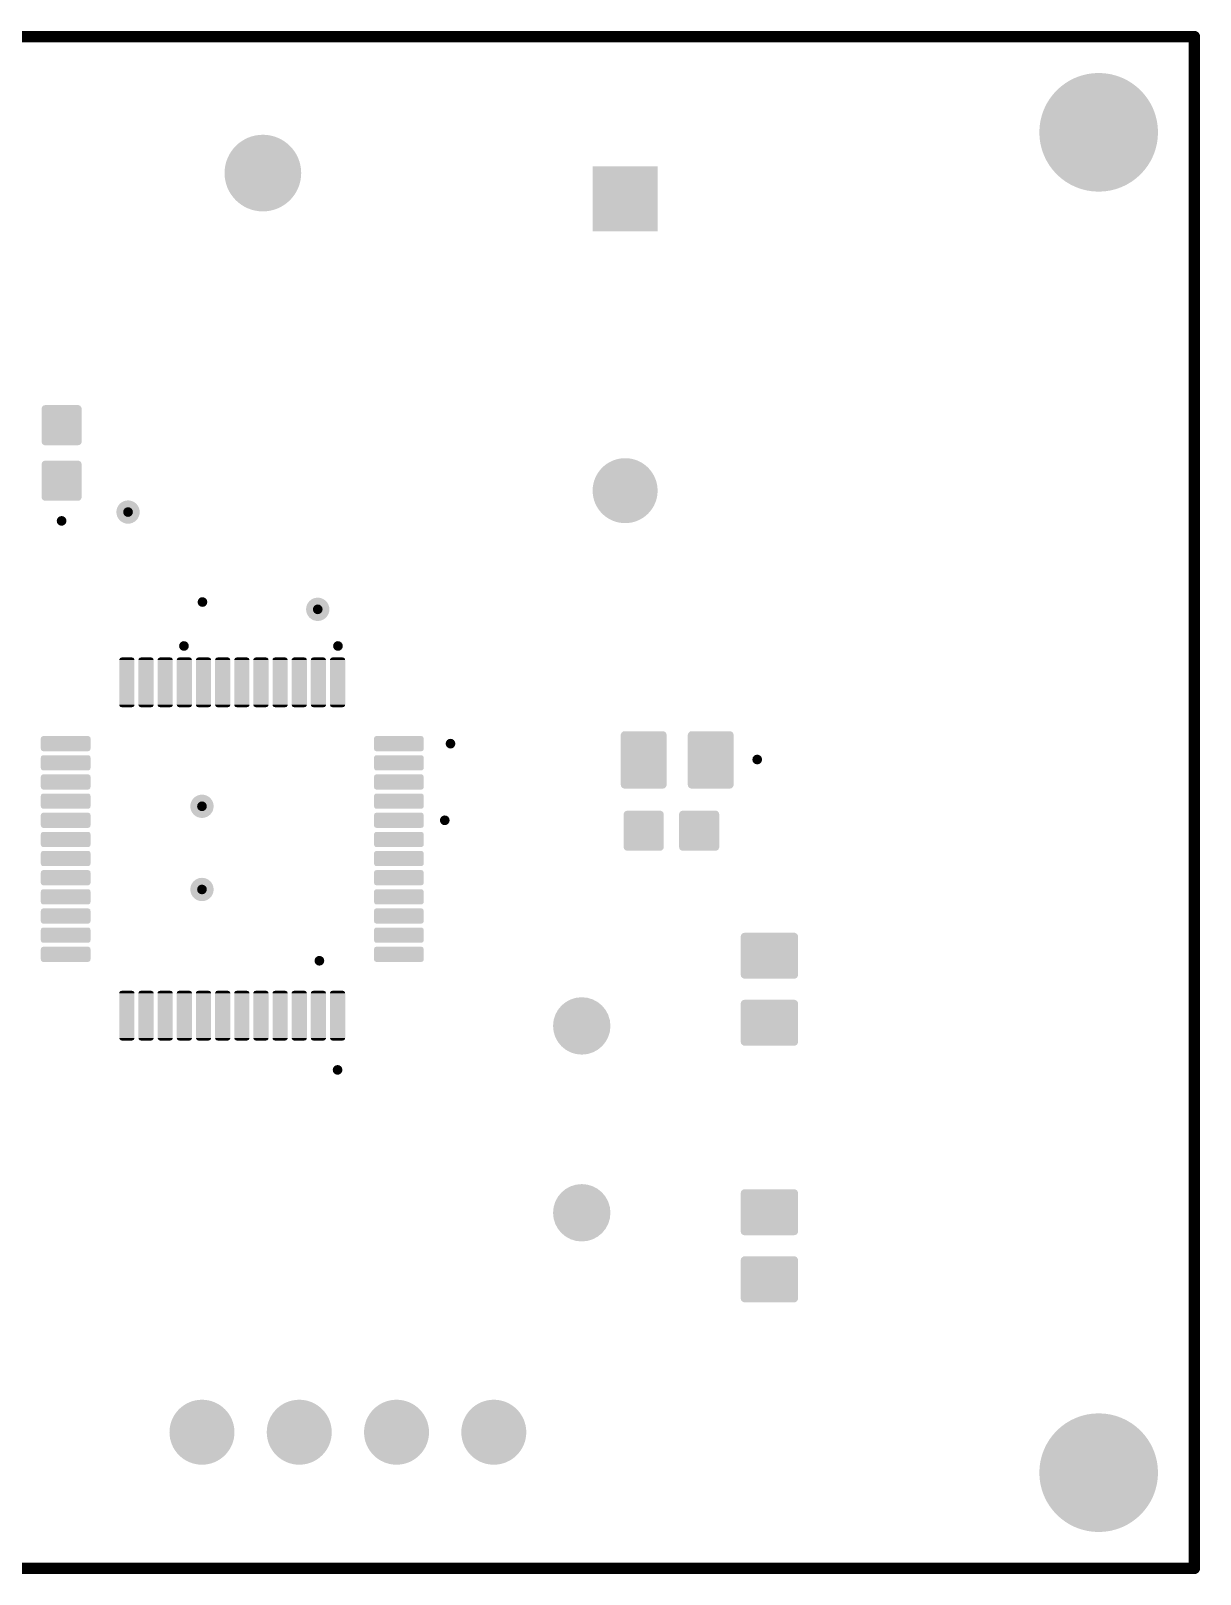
# Model space of a CAD drawing. Header units: millimetres. Extents: x -0.01 to 2.37, y -0.01 to 1.58.
# Drawn here: x 1.166 to 2.368, y -0.006 to 1.581 of the extents above; entities that cross this region are included whole.
import ezdxf

# ---------------------------------------------------------------- set-up
doc = ezdxf.new("R2010")
doc.units = ezdxf.units.MM
doc.layers.get('0').update_dxf_attribs({"linetype": 'CONTINUOUS', "lineweight": 0})
for name, color, linetype, lineweight in [('PCB_KUR_GKO', 130, 'CONTINUOUS', 0), ('PCB_KUR_GTP', 254, 'CONTINUOUS', 0), ('PCB_KUR_GTS', 254, 'CONTINUOUS', 0), ('PCB_KUR_TXT', 254, 'CONTINUOUS', 0)]:
    doc.layers.add(name, color=color, linetype=linetype, lineweight=lineweight)

# ---------------------------------------------------------------- blocks, each defined once
blk = doc.blocks.new('ROUND_3')
h = blk.add_hatch(color=256)
edge = h.paths.add_edge_path(flags=0)
edge.add_arc((0, 0), 0.0059, 0, 360)
blk = doc.blocks.new('CUSTOM_4')
for points in [[(-0.0187, -0.0168), (-0.0187, 0.0168), (0.0187, -0.0168), (0.0187, 0.0168)], [(-0.0186, 0.0172), (-0.0181, 0.018), (0.0185, 0.0172), (0.0182, 0.018)], [(-0.0186, 0.0168), (-0.0186, 0.0172), (0.0186, 0.0168), (0.0185, 0.0172)], [(-0.0181, 0.018), (-0.018, 0.0182), (0.0182, 0.018), (0.0178, 0.0182)], [(-0.018, 0.0182), (-0.017, 0.0186), (0.0178, 0.0182), (0.0172, 0.0186)], [(-0.017, 0.0186), (-0.0168, 0.0186), (0.0172, 0.0186), (0.0168, 0.0186)], [(-0.0168, 0.0186), (-0.0168, 0.0187), (0.0168, 0.0186), (0.0168, 0.0187)], [(-0.0185, -0.0172), (-0.0186, -0.0168), (0.0186, -0.0172), (0.0186, -0.0168)], [(-0.0182, -0.018), (-0.0185, -0.0172), (0.0181, -0.018), (0.0186, -0.0172)], [(-0.0178, -0.0182), (-0.0182, -0.018), (0.018, -0.0182), (0.0181, -0.018)], [(-0.0172, -0.0186), (-0.0178, -0.0182), (0.017, -0.0186), (0.018, -0.0182)], [(-0.0168, -0.0186), (-0.0172, -0.0186), (0.0168, -0.0186), (0.017, -0.0186)], [(-0.0168, -0.0187), (-0.0168, -0.0186), (0.0168, -0.0187), (0.0168, -0.0186)]]:
    blk.add_solid(points)
blk = doc.blocks.new('CUSTOM_5')
for points in [[(-0.0216, 0.0254), (-0.0215, 0.0261), (0.0216, 0.0254), (0.0214, 0.0261)], [(-0.0216, -0.0254), (-0.0216, 0.0254), (0.0216, -0.0254), (0.0216, 0.0254)], [(-0.0215, 0.0261), (-0.0211, 0.0266), (0.0214, 0.0261), (0.0213, 0.0266)], [(-0.0211, 0.0266), (-0.0207, 0.0272), (0.0213, 0.0266), (0.0206, 0.0272)], [(-0.0207, 0.0272), (-0.0199, 0.0274), (0.0206, 0.0272), (0.0202, 0.0274)], [(-0.0199, 0.0274), (-0.0195, 0.0275), (0.0202, 0.0274), (0.0195, 0.0275)], [(-0.0214, -0.0261), (-0.0216, -0.0254), (0.0215, -0.0261), (0.0216, -0.0254)], [(-0.0213, -0.0266), (-0.0214, -0.0261), (0.0211, -0.0266), (0.0215, -0.0261)], [(-0.0206, -0.0272), (-0.0213, -0.0266), (0.0207, -0.0272), (0.0211, -0.0266)], [(-0.0202, -0.0274), (-0.0206, -0.0272), (0.0199, -0.0274), (0.0207, -0.0272)], [(-0.0195, -0.0275), (-0.0202, -0.0274), (0.0195, -0.0275), (0.0199, -0.0274)]]:
    blk.add_solid(points)
blk = doc.blocks.new('CUSTOM_32')
for points in [[(-0.0059, 0.0232), (-0.0053, 0.0236), (0.0058, 0.0232), (0.0055, 0.0236)], [(-0.0059, 0.023), (-0.0059, 0.0232), (0.0059, 0.023), (0.0058, 0.0232)], [(-0.0059, -0.023), (-0.0059, 0.023), (0.0059, -0.023), (0.0059, 0.023)], [(-0.0053, 0.0236), (-0.0053, 0.0236), (0.0055, 0.0236), (0.0053, 0.0236)], [(-0.0058, -0.0232), (-0.0059, -0.023), (0.0059, -0.0232), (0.0059, -0.023)], [(-0.0055, -0.0236), (-0.0058, -0.0232), (0.0053, -0.0236), (0.0059, -0.0232)]]:
    blk.add_solid(points)
blk = doc.blocks.new('CUSTOM_33')
for points in [[(-0.0236, 0.0055), (-0.0231, 0.0059), (0.0235, 0.0055), (0.0232, 0.0059)], [(-0.0236, 0.0053), (-0.0236, 0.0055), (0.0236, 0.0053), (0.0235, 0.0055)], [(-0.0236, -0.0053), (-0.0236, 0.0053), (0.0236, -0.0053), (0.0236, 0.0053)], [(-0.0231, 0.0059), (-0.023, 0.0059), (0.0232, 0.0059), (0.023, 0.0059)], [(-0.0235, -0.0055), (-0.0236, -0.0053), (0.0236, -0.0055), (0.0236, -0.0053)], [(-0.0232, -0.0059), (-0.0235, -0.0055), (0.0231, -0.0059), (0.0236, -0.0055)], [(-0.023, -0.0059), (-0.0232, -0.0059), (0.023, -0.0059), (0.0231, -0.0059)]]:
    blk.add_solid(points)
blk = doc.blocks.new('CUSTOM_56')
for points in [[(-0.0275, 0.0195), (-0.0274, 0.0202), (0.0275, 0.0195), (0.0273, 0.0202)], [(-0.0275, -0.0195), (-0.0275, 0.0195), (0.0275, -0.0195), (0.0275, 0.0195)], [(-0.0274, 0.0202), (-0.027, 0.0207), (0.0273, 0.0202), (0.0272, 0.0207)], [(-0.027, 0.0207), (-0.0266, 0.0213), (0.0272, 0.0207), (0.0265, 0.0213)], [(-0.0266, 0.0213), (-0.0258, 0.0215), (0.0265, 0.0213), (0.0261, 0.0215)], [(-0.0258, 0.0215), (-0.0254, 0.0216), (0.0261, 0.0215), (0.0254, 0.0216)], [(-0.0273, -0.0202), (-0.0275, -0.0195), (0.0274, -0.0202), (0.0275, -0.0195)], [(-0.0272, -0.0207), (-0.0273, -0.0202), (0.027, -0.0207), (0.0274, -0.0202)], [(-0.0265, -0.0213), (-0.0272, -0.0207), (0.0266, -0.0213), (0.027, -0.0207)], [(-0.0261, -0.0215), (-0.0265, -0.0213), (0.0258, -0.0215), (0.0266, -0.0213)], [(-0.0254, -0.0216), (-0.0261, -0.0215), (0.0254, -0.0216), (0.0258, -0.0215)]]:
    blk.add_solid(points)
blk = doc.blocks.new('CUSTOM_10')
for points in [[(-0.0187, -0.0168), (-0.0187, 0.0168), (0.0187, -0.0168), (0.0187, 0.0168)], [(-0.0186, 0.0172), (-0.0181, 0.018), (0.0185, 0.0172), (0.0182, 0.018)], [(-0.0186, 0.0168), (-0.0186, 0.0172), (0.0186, 0.0168), (0.0185, 0.0172)], [(-0.0181, 0.018), (-0.018, 0.0182), (0.0182, 0.018), (0.0178, 0.0182)], [(-0.018, 0.0182), (-0.017, 0.0186), (0.0178, 0.0182), (0.0172, 0.0186)], [(-0.017, 0.0186), (-0.0168, 0.0186), (0.0172, 0.0186), (0.0168, 0.0186)], [(-0.0168, 0.0186), (-0.0168, 0.0187), (0.0168, 0.0186), (0.0168, 0.0187)], [(-0.0185, -0.0172), (-0.0186, -0.0168), (0.0186, -0.0172), (0.0186, -0.0168)], [(-0.0182, -0.018), (-0.0185, -0.0172), (0.0181, -0.018), (0.0186, -0.0172)], [(-0.0178, -0.0182), (-0.0182, -0.018), (0.018, -0.0182), (0.0181, -0.018)], [(-0.0172, -0.0186), (-0.0178, -0.0182), (0.017, -0.0186), (0.018, -0.0182)], [(-0.0168, -0.0186), (-0.0172, -0.0186), (0.0168, -0.0186), (0.017, -0.0186)], [(-0.0168, -0.0187), (-0.0168, -0.0186), (0.0168, -0.0187), (0.0168, -0.0186)]]:
    blk.add_solid(points)
blk = doc.blocks.new('ROUND_63')
h = blk.add_hatch(color=256)
edge = h.paths.add_edge_path(flags=0)
edge.add_arc((0, 0), 0.0375, 0, 360)
blk = doc.blocks.new('CUSTOM_19')
for points in [[(-0.0206, 0.0175), (-0.0201, 0.0185), (0.0205, 0.0175), (0.0202, 0.0185)], [(-0.0206, 0.0168), (-0.0206, 0.0175), (0.0206, 0.0168), (0.0205, 0.0175)], [(-0.0206, -0.0168), (-0.0206, 0.0168), (0.0206, -0.0168), (0.0206, 0.0168)], [(-0.0201, 0.0185), (-0.0199, 0.0191), (0.0202, 0.0185), (0.0198, 0.0191)], [(-0.0199, 0.0191), (-0.019, 0.0199), (0.0198, 0.0191), (0.0191, 0.0199)], [(-0.019, 0.0199), (-0.0185, 0.0202), (0.0191, 0.0199), (0.0183, 0.0202)], [(-0.0185, 0.0202), (-0.0171, 0.0206), (0.0183, 0.0202), (0.0175, 0.0206)], [(-0.0171, 0.0206), (-0.0168, 0.0206), (0.0175, 0.0206), (0.0168, 0.0206)], [(-0.0205, -0.0175), (-0.0206, -0.0168), (0.0206, -0.0175), (0.0206, -0.0168)], [(-0.0202, -0.0185), (-0.0205, -0.0175), (0.0201, -0.0185), (0.0206, -0.0175)], [(-0.0198, -0.0191), (-0.0202, -0.0185), (0.0199, -0.0191), (0.0201, -0.0185)], [(-0.0191, -0.0199), (-0.0198, -0.0191), (0.019, -0.0199), (0.0199, -0.0191)], [(-0.0183, -0.0202), (-0.0191, -0.0199), (0.0185, -0.0202), (0.019, -0.0199)], [(-0.0175, -0.0206), (-0.0183, -0.0202), (0.0171, -0.0206), (0.0185, -0.0202)], [(-0.0168, -0.0206), (-0.0175, -0.0206), (0.0168, -0.0206), (0.0171, -0.0206)]]:
    blk.add_solid(points)
blk = doc.blocks.new('CUSTOM_20')
for points in [[(-0.0236, 0.0254), (-0.0235, 0.0264), (0.0236, 0.0254), (0.0234, 0.0264)], [(-0.0236, 0.0251), (-0.0236, 0.0254), (0.0236, 0.0251), (0.0236, 0.0254)], [(-0.0236, 0.0248), (-0.0236, 0.0251), (0.0236, 0.0248), (0.0236, 0.0251)], [(-0.0236, -0.0248), (-0.0236, 0.0248), (0.0236, -0.0248), (0.0236, 0.0248)], [(-0.0235, 0.0264), (-0.0231, 0.0272), (0.0234, 0.0264), (0.0233, 0.0272)], [(-0.0231, 0.0272), (-0.0227, 0.028), (0.0233, 0.0272), (0.0226, 0.028)], [(-0.0227, 0.028), (-0.022, 0.0286), (0.0226, 0.028), (0.0221, 0.0286)], [(-0.022, 0.0286), (-0.0213, 0.0292), (0.0221, 0.0286), (0.0211, 0.0292)], [(-0.0213, 0.0292), (-0.0201, 0.0294), (0.0211, 0.0292), (0.0205, 0.0294)], [(-0.0201, 0.0294), (-0.0195, 0.0295), (0.0205, 0.0294), (0.0195, 0.0295)], [(-0.0236, -0.0251), (-0.0236, -0.0248), (0.0236, -0.0251), (0.0236, -0.0248)], [(-0.0236, -0.0254), (-0.0236, -0.0251), (0.0236, -0.0254), (0.0236, -0.0251)], [(-0.0234, -0.0264), (-0.0236, -0.0254), (0.0235, -0.0264), (0.0236, -0.0254)], [(-0.0233, -0.0272), (-0.0234, -0.0264), (0.0231, -0.0272), (0.0235, -0.0264)], [(-0.0226, -0.028), (-0.0233, -0.0272), (0.0227, -0.028), (0.0231, -0.0272)], [(-0.0221, -0.0286), (-0.0226, -0.028), (0.022, -0.0286), (0.0227, -0.028)], [(-0.0211, -0.0292), (-0.0221, -0.0286), (0.0213, -0.0292), (0.022, -0.0286)], [(-0.0205, -0.0294), (-0.0211, -0.0292), (0.0201, -0.0294), (0.0213, -0.0292)], [(-0.0195, -0.0295), (-0.0205, -0.0294), (0.0195, -0.0295), (0.0201, -0.0294)]]:
    blk.add_solid(points)
blk = doc.blocks.new('CUSTOM_68')
for points in [[(-0.0078, 0.023), (-0.0076, 0.0241), (0.0078, 0.023), (0.0075, 0.0241)], [(-0.0078, -0.023), (-0.0078, 0.023), (0.0078, -0.023), (0.0078, 0.023)], [(-0.0076, 0.0241), (-0.0073, 0.0244), (0.0075, 0.0241), (0.0074, 0.0244)], [(-0.0073, 0.0244), (-0.0067, 0.0252), (0.0074, 0.0244), (0.0065, 0.0252)], [(-0.0067, 0.0252), (-0.0061, 0.0253), (0.0065, 0.0252), (0.0064, 0.0253)], [(-0.0061, 0.0253), (-0.0053, 0.0255), (0.0064, 0.0253), (0.0053, 0.0255)], [(-0.0053, 0.0255), (-0.0053, 0.0256), (0.0053, 0.0255), (0.0053, 0.0256)], [(-0.0075, -0.0241), (-0.0078, -0.023), (0.0076, -0.0241), (0.0078, -0.023)], [(-0.0074, -0.0244), (-0.0075, -0.0241), (0.0073, -0.0244), (0.0076, -0.0241)], [(-0.0065, -0.0252), (-0.0074, -0.0244), (0.0067, -0.0252), (0.0073, -0.0244)], [(-0.0064, -0.0253), (-0.0065, -0.0252), (0.0061, -0.0253), (0.0067, -0.0252)], [(-0.0053, -0.0255), (-0.0064, -0.0253), (0.0053, -0.0255), (0.0061, -0.0253)], [(-0.0053, -0.0256), (-0.0053, -0.0255), (0.0053, -0.0256), (0.0053, -0.0255)]]:
    blk.add_solid(points)
blk = doc.blocks.new('CUSTOM_69')
for points in [[(-0.0256, -0.0053), (-0.0256, 0.0053), (0.0256, -0.0053), (0.0256, 0.0053)], [(-0.0255, 0.0053), (-0.0253, 0.0064), (0.0255, 0.0053), (0.0252, 0.0064)], [(-0.0253, 0.0064), (-0.0251, 0.0067), (0.0252, 0.0064), (0.0252, 0.0067)], [(-0.0251, 0.0067), (-0.0244, 0.0074), (0.0252, 0.0067), (0.0243, 0.0074)], [(-0.0244, 0.0074), (-0.0239, 0.0076), (0.0243, 0.0074), (0.0241, 0.0076)], [(-0.0239, 0.0076), (-0.023, 0.0078), (0.0241, 0.0076), (0.023, 0.0078)], [(-0.0252, -0.0064), (-0.0255, -0.0053), (0.0253, -0.0064), (0.0255, -0.0053)], [(-0.0252, -0.0067), (-0.0252, -0.0064), (0.0251, -0.0067), (0.0253, -0.0064)], [(-0.0243, -0.0074), (-0.0252, -0.0067), (0.0244, -0.0074), (0.0251, -0.0067)], [(-0.0241, -0.0076), (-0.0243, -0.0074), (0.0239, -0.0076), (0.0244, -0.0074)], [(-0.023, -0.0078), (-0.0241, -0.0076), (0.023, -0.0078), (0.0239, -0.0076)]]:
    blk.add_solid(points)
blk = doc.blocks.new('CUSTOM_70')
for points in [[(-0.0295, 0.0195), (-0.0292, 0.0211), (0.0295, 0.0195), (0.0292, 0.0211)], [(-0.0295, -0.0195), (-0.0295, 0.0195), (0.0295, -0.0195), (0.0295, 0.0195)], [(-0.0292, 0.0211), (-0.0291, 0.0213), (0.0292, 0.0211), (0.0292, 0.0213)], [(-0.0291, 0.0213), (-0.0282, 0.0226), (0.0292, 0.0213), (0.0281, 0.0226)], [(-0.0282, 0.0226), (-0.028, 0.0227), (0.0281, 0.0226), (0.028, 0.0227)], [(-0.028, 0.0227), (-0.0266, 0.0235), (0.028, 0.0227), (0.0265, 0.0235)], [(-0.0266, 0.0235), (-0.026, 0.0235), (0.0265, 0.0235), (0.0264, 0.0235)], [(-0.026, 0.0235), (-0.0248, 0.0236), (0.0264, 0.0235), (0.0248, 0.0236)], [(-0.0292, -0.0211), (-0.0295, -0.0195), (0.0292, -0.0211), (0.0295, -0.0195)], [(-0.0292, -0.0213), (-0.0292, -0.0211), (0.0291, -0.0213), (0.0292, -0.0211)], [(-0.0281, -0.0226), (-0.0292, -0.0213), (0.0282, -0.0226), (0.0291, -0.0213)], [(-0.028, -0.0227), (-0.0281, -0.0226), (0.028, -0.0227), (0.0282, -0.0226)], [(-0.0265, -0.0235), (-0.028, -0.0227), (0.0266, -0.0235), (0.028, -0.0227)], [(-0.0264, -0.0235), (-0.0265, -0.0235), (0.026, -0.0235), (0.0266, -0.0235)], [(-0.0248, -0.0236), (-0.0264, -0.0235), (0.0248, -0.0236), (0.026, -0.0235)]]:
    blk.add_solid(points)
blk = doc.blocks.new('CUSTOM_28')
for points in [[(-0.0206, 0.0175), (-0.0201, 0.0185), (0.0205, 0.0175), (0.0202, 0.0185)], [(-0.0206, 0.0168), (-0.0206, 0.0175), (0.0206, 0.0168), (0.0205, 0.0175)], [(-0.0206, -0.0168), (-0.0206, 0.0168), (0.0206, -0.0168), (0.0206, 0.0168)], [(-0.0201, 0.0185), (-0.0199, 0.0191), (0.0202, 0.0185), (0.0198, 0.0191)], [(-0.0199, 0.0191), (-0.019, 0.0199), (0.0198, 0.0191), (0.0191, 0.0199)], [(-0.019, 0.0199), (-0.0185, 0.0202), (0.0191, 0.0199), (0.0183, 0.0202)], [(-0.0185, 0.0202), (-0.0171, 0.0206), (0.0183, 0.0202), (0.0175, 0.0206)], [(-0.0171, 0.0206), (-0.0168, 0.0206), (0.0175, 0.0206), (0.0168, 0.0206)], [(-0.0205, -0.0175), (-0.0206, -0.0168), (0.0206, -0.0175), (0.0206, -0.0168)], [(-0.0202, -0.0185), (-0.0205, -0.0175), (0.0201, -0.0185), (0.0206, -0.0175)], [(-0.0198, -0.0191), (-0.0202, -0.0185), (0.0199, -0.0191), (0.0201, -0.0185)], [(-0.0191, -0.0199), (-0.0198, -0.0191), (0.019, -0.0199), (0.0199, -0.0191)], [(-0.0183, -0.0202), (-0.0191, -0.0199), (0.0185, -0.0202), (0.019, -0.0199)], [(-0.0175, -0.0206), (-0.0183, -0.0202), (0.0171, -0.0206), (0.0185, -0.0202)], [(-0.0168, -0.0206), (-0.0175, -0.0206), (0.0168, -0.0206), (0.0171, -0.0206)]]:
    blk.add_solid(points)
blk = doc.blocks.new('ROUND_77')
h = blk.add_hatch(color=256)
edge = h.paths.add_edge_path(flags=0)
edge.add_arc((0, 0), 0.0394, 0, 360)
blk = doc.blocks.new('ROUND_17')
h = blk.add_hatch(color=256)
edge = h.paths.add_edge_path(flags=0)
edge.add_arc((0, 0), 0.0295, 0, 360)
blk = doc.blocks.new('ROUND_21')
h = blk.add_hatch(color=256)
edge = h.paths.add_edge_path(flags=0)
edge.add_arc((0, 0), 0.0334, 0, 360)
blk = doc.blocks.new('ROUND_22')
h = blk.add_hatch(color=256)
edge = h.paths.add_edge_path(flags=0)
edge.add_arc((0, 0), 0.061, 0, 360)
blk = doc.blocks.new('SQUARE_24')
blk.add_solid([(0.0334, 0.0334), (0.0334, -0.0334), (-0.0334, 0.0334), (-0.0334, -0.0334)])
blk = doc.blocks.new('ROUND_6')
h = blk.add_hatch(color=256)
edge = h.paths.add_edge_path(flags=0)
edge.add_arc((0, 0), 0.012, 0, 360)
blk = doc.blocks.new('ROUND_8')
h = blk.add_hatch(color=256)
edge = h.paths.add_edge_path(flags=0)
edge.add_arc((0, 0), 0.005, 0, 360)
blk = doc.blocks.new('ROUND_79')
h = blk.add_hatch(color=256)
edge = h.paths.add_edge_path(flags=0)
edge.add_arc((0, 0), 0.0157, 0, 360)
blk = doc.blocks.new('ROUND_14')
h = blk.add_hatch(color=256)
edge = h.paths.add_edge_path(flags=0)
edge.add_arc((0, 0), 0.0197, 0, 360)
blk = doc.blocks.new('ROUND_12')
h = blk.add_hatch(color=256)
edge = h.paths.add_edge_path(flags=0)
edge.add_arc((0, 0), 0.059, 0, 360)

msp = doc.modelspace()

# ---------------------------------------------------------------- linework, layer by layer
at = {"layer": 'PCB_KUR_GKO', "lineweight": 211, "const_width": 0.0118}
for points in [[(0, 1.5748), (2.3622, 1.5748)], [(2.3622, 0), (2.3622, 1.5748)], [(0, 0), (2.3622, 0)]]:
    msp.add_lwpolyline(points, dxfattribs=at)

# ---------------------------------------------------------------- block references
at = {"layer": 'PCB_KUR_GKO'}
for p in [(2.3622, 1.5748), (2.3622, 1.5748), (2.3622, 0), (2.3622, 0)]:
    msp.add_blockref('ROUND_3', p, dxfattribs=at)
at = {"layer": 'PCB_KUR_GTP'}
for name, p in [('ROUND_63', (1.4046, 1.4345)), ('CUSTOM_10', (1.1977, 1.1753)), ('CUSTOM_10', (1.1977, 1.1182)), ('CUSTOM_32', (1.2648, 0.9109)), ('CUSTOM_32', (1.2845, 0.9109)), ('CUSTOM_32', (1.3042, 0.9109)), ('CUSTOM_32', (1.3239, 0.9109)), ('CUSTOM_32', (1.3436, 0.9109)), ('CUSTOM_32', (1.3633, 0.9109)), ('CUSTOM_32', (1.383, 0.9109)), ('CUSTOM_32', (1.4026, 0.9109)), ('CUSTOM_32', (1.4223, 0.9109)), ('CUSTOM_32', (1.442, 0.9109)), ('CUSTOM_32', (1.4617, 0.9109)), ('CUSTOM_32', (1.4814, 0.9109)), ('CUSTOM_5', (1.7961, 0.8312)), ('CUSTOM_5', (1.865, 0.8312)), ('CUSTOM_33', (1.2019, 0.8479)), ('CUSTOM_33', (1.5444, 0.8479)), ('CUSTOM_33', (1.2019, 0.8282)), ('CUSTOM_33', (1.5444, 0.8282)), ('CUSTOM_33', (1.2019, 0.8085)), ('CUSTOM_33', (1.5444, 0.8085)), ('CUSTOM_33', (1.2019, 0.7888)), ('CUSTOM_33', (1.5444, 0.7888)), ('CUSTOM_33', (1.2019, 0.7691)), ('CUSTOM_33', (1.5444, 0.7691)), ('CUSTOM_4', (1.7961, 0.7584)), ('CUSTOM_4', (1.8531, 0.7584)), ('CUSTOM_33', (1.2019, 0.7494)), ('CUSTOM_33', (1.5444, 0.7494)), ('CUSTOM_33', (1.2019, 0.7298)), ('CUSTOM_33', (1.5444, 0.7298)), ('CUSTOM_33', (1.2019, 0.7101)), ('CUSTOM_33', (1.5444, 0.7101)), ('CUSTOM_33', (1.2019, 0.6904)), ('CUSTOM_33', (1.5444, 0.6904)), ('CUSTOM_33', (1.2019, 0.6707)), ('CUSTOM_33', (1.5444, 0.6707)), ('CUSTOM_33', (1.2019, 0.651)), ('CUSTOM_33', (1.5444, 0.651)), ('CUSTOM_56', (1.9253, 0.6299)), ('CUSTOM_33', (1.2019, 0.6313)), ('CUSTOM_33', (1.5444, 0.6313)), ('CUSTOM_32', (1.2648, 0.5683)), ('CUSTOM_32', (1.2845, 0.5683)), ('CUSTOM_32', (1.3042, 0.5683)), ('CUSTOM_32', (1.3239, 0.5683)), ('CUSTOM_32', (1.3436, 0.5683)), ('CUSTOM_32', (1.3633, 0.5683)), ('CUSTOM_32', (1.383, 0.5683)), ('CUSTOM_32', (1.4026, 0.5683)), ('CUSTOM_32', (1.4223, 0.5683)), ('CUSTOM_32', (1.442, 0.5683)), ('CUSTOM_32', (1.4617, 0.5683)), ('CUSTOM_32', (1.4814, 0.5683)), ('CUSTOM_56', (1.9253, 0.561)), ('CUSTOM_56', (1.9253, 0.3661)), ('CUSTOM_56', (1.9253, 0.2972))]:
    msp.add_blockref(name, p, dxfattribs=at)
at = {"layer": 'PCB_KUR_GTS'}
for name, p in [('ROUND_22', (2.2638, 1.4764)), ('ROUND_77', (1.4046, 1.4345)), ('SQUARE_24', (1.777, 1.408)), ('CUSTOM_28', (1.1977, 1.1753)), ('CUSTOM_28', (1.1977, 1.1182)), ('ROUND_21', (1.777, 1.108)), ('ROUND_6', (1.266, 1.086)), ('ROUND_6', (1.461, 0.986)), ('CUSTOM_68', (1.2648, 0.9109)), ('CUSTOM_68', (1.2845, 0.9109)), ('CUSTOM_68', (1.3042, 0.9109)), ('CUSTOM_68', (1.3239, 0.9109)), ('CUSTOM_68', (1.3436, 0.9109)), ('CUSTOM_68', (1.3633, 0.9109)), ('CUSTOM_68', (1.383, 0.9109)), ('CUSTOM_68', (1.4026, 0.9109)), ('CUSTOM_68', (1.4223, 0.9109)), ('CUSTOM_68', (1.442, 0.9109)), ('CUSTOM_68', (1.4617, 0.9109)), ('CUSTOM_68', (1.4814, 0.9109)), ('CUSTOM_20', (1.7961, 0.8312)), ('CUSTOM_20', (1.865, 0.8312)), ('CUSTOM_69', (1.2019, 0.8479)), ('CUSTOM_69', (1.5444, 0.8479)), ('CUSTOM_69', (1.2019, 0.8282)), ('CUSTOM_69', (1.5444, 0.8282)), ('CUSTOM_69', (1.2019, 0.8085)), ('CUSTOM_69', (1.5444, 0.8085)), ('CUSTOM_69', (1.2019, 0.7888)), ('ROUND_6', (1.342, 0.7835)), ('CUSTOM_69', (1.5444, 0.7888)), ('CUSTOM_19', (1.7961, 0.7584)), ('CUSTOM_19', (1.8531, 0.7584)), ('CUSTOM_69', (1.2019, 0.7691)), ('CUSTOM_69', (1.5444, 0.7691)), ('CUSTOM_69', (1.2019, 0.7494)), ('CUSTOM_69', (1.5444, 0.7494)), ('CUSTOM_69', (1.2019, 0.7298)), ('CUSTOM_69', (1.5444, 0.7298)), ('CUSTOM_69', (1.2019, 0.7101)), ('CUSTOM_69', (1.5444, 0.7101)), ('CUSTOM_69', (1.2019, 0.6904)), ('ROUND_6', (1.342, 0.698)), ('CUSTOM_69', (1.5444, 0.6904)), ('CUSTOM_69', (1.2019, 0.6707)), ('CUSTOM_69', (1.5444, 0.6707)), ('CUSTOM_69', (1.2019, 0.651)), ('CUSTOM_69', (1.5444, 0.651)), ('CUSTOM_70', (1.9253, 0.6299)), ('CUSTOM_69', (1.2019, 0.6313)), ('CUSTOM_69', (1.5444, 0.6313)), ('CUSTOM_68', (1.2648, 0.5683)), ('CUSTOM_68', (1.2845, 0.5683)), ('CUSTOM_68', (1.3042, 0.5683)), ('CUSTOM_68', (1.3239, 0.5683)), ('CUSTOM_68', (1.3436, 0.5683)), ('CUSTOM_68', (1.3633, 0.5683)), ('CUSTOM_68', (1.383, 0.5683)), ('CUSTOM_68', (1.4026, 0.5683)), ('CUSTOM_68', (1.4223, 0.5683)), ('CUSTOM_68', (1.442, 0.5683)), ('CUSTOM_68', (1.4617, 0.5683)), ('CUSTOM_68', (1.4814, 0.5683)), ('ROUND_17', (1.7324, 0.5577)), ('CUSTOM_70', (1.9253, 0.561)), ('ROUND_17', (1.7324, 0.3656)), ('CUSTOM_70', (1.9253, 0.3661)), ('CUSTOM_70', (1.9253, 0.2972)), ('ROUND_21', (1.342, 0.14)), ('ROUND_21', (1.442, 0.14)), ('ROUND_21', (1.542, 0.14)), ('ROUND_21', (1.642, 0.14)), ('ROUND_22', (2.2638, 0.0984))]:
    msp.add_blockref(name, p, dxfattribs=at)
at = {"layer": 'PCB_KUR_TXT'}
for name, p in [('ROUND_12', (2.2638, 1.4764)), ('ROUND_14', (1.777, 1.408)), ('ROUND_14', (1.777, 1.108)), ('ROUND_8', (1.1977, 1.0769)), ('ROUND_8', (1.266, 1.086)), ('ROUND_8', (1.3425, 0.9935)), ('ROUND_8', (1.461, 0.986)), ('ROUND_8', (1.3235, 0.9483)), ('ROUND_8', (1.4818, 0.9483)), ('ROUND_8', (1.5975, 0.8479)), ('ROUND_8', (1.9128, 0.8316)), ('ROUND_8', (1.342, 0.7835)), ('ROUND_8', (1.5916, 0.7691)), ('ROUND_8', (1.342, 0.698)), ('ROUND_8', (1.4627, 0.6247)), ('ROUND_79', (1.7324, 0.5577)), ('ROUND_8', (1.4814, 0.5125)), ('ROUND_79', (1.7324, 0.3656)), ('ROUND_14', (1.342, 0.14)), ('ROUND_14', (1.442, 0.14)), ('ROUND_14', (1.542, 0.14)), ('ROUND_14', (1.642, 0.14)), ('ROUND_12', (2.2638, 0.0984))]:
    msp.add_blockref(name, p, dxfattribs=at)

doc.saveas('drawing.dxf')
